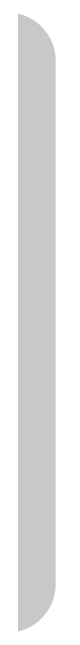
# Model space of a CAD drawing. Extents: x -1 to 111, y -11 to 60.
# Drawn here: x 58.806 to 58.897, y 4.953 to 6.732 of the extents above; entities that cross this region are included whole.
import ezdxf

# ---------------------------------------------------------------- set-up
doc = ezdxf.new("R2010")
doc.units = 0
doc.layers.add('21', color=53, linetype='CONTINUOUS')

msp = doc.modelspace()

# ---------------------------------------------------------------- linework, layer by layer
at = {"layer": '21', "const_width": 0.1397}
for points in [[(58.8271, 6.5926, 1), (58.6874, 6.5926)], [(58.7573, 6.0228, 1), (58.7573, 6.1625)], [(58.7573, 5.0229, 1), (58.7573, 5.1626)], [(58.6874, 5.0927, 1), (58.8271, 5.0927)]]:
    msp.add_lwpolyline(points, format="xyb", dxfattribs=at)
at = {"layer": '21', "const_width": 0.2794}
for points in [[(58.7573, 6.5926), (58.7573, 5.0927)], [(58.0074, 6.0926), (58.7573, 6.0926)], [(58.7573, 5.0927), (58.0074, 5.0927)]]:
    msp.add_lwpolyline(points, dxfattribs=at)

doc.saveas('drawing.dxf')
